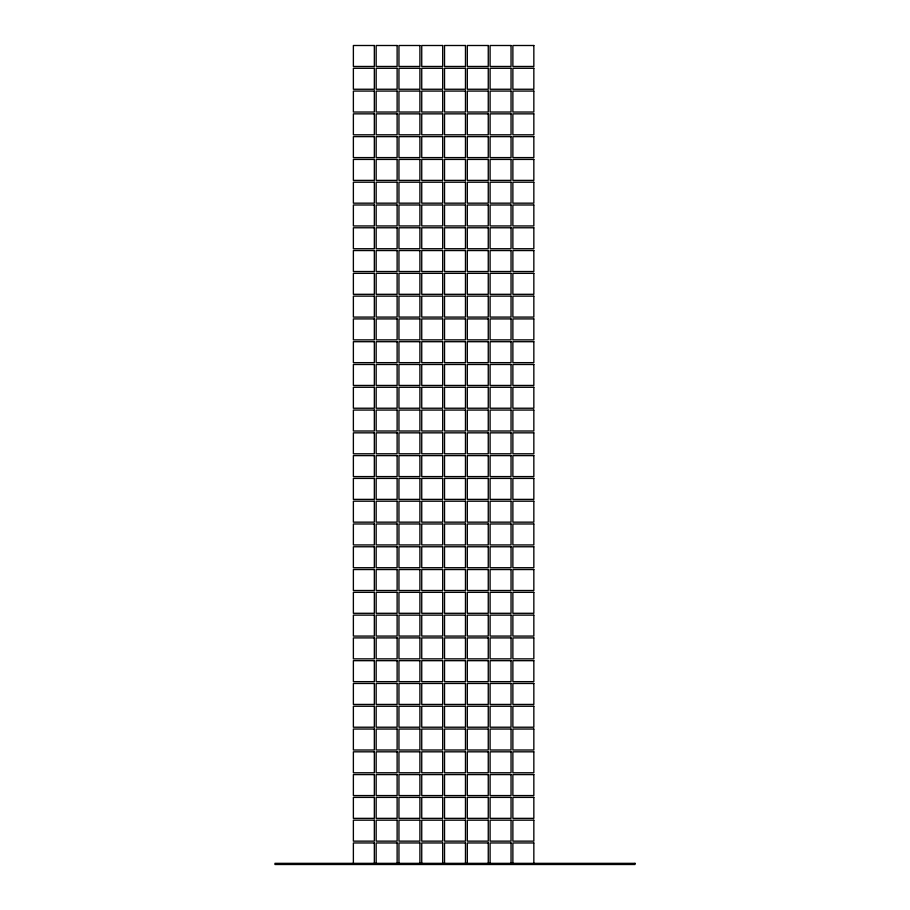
<?xml version="1.0" encoding="UTF-8"?>
<svg xmlns="http://www.w3.org/2000/svg" width="910" height="910" viewBox="0 0 910 910"><rect width="100%" height="100%" fill="white"/><g stroke="black" fill="none" stroke-linecap="round" stroke-linejoin="round"><path stroke-width="1.36" d="M374.34 45.5L353.376 45.5L353.376 66.464L374.34 66.464L374.34 45.5M397.124 45.5L376.16 45.5L376.16 66.464L397.124 66.464L397.124 45.5M419.908 45.5L398.955 45.5L398.955 66.464L419.908 66.464L419.908 45.5M442.692 45.5L421.739 45.5L421.739 66.464L442.692 66.464L442.692 45.5M465.476 45.5L444.524 45.5L444.524 66.464L465.476 66.464L465.476 45.5M488.26 45.5L467.308 45.5L467.308 66.464L488.26 66.464L488.26 45.5M511.045 45.5L490.092 45.5L490.092 66.464L511.045 66.464L511.045 45.5M533.84 45.5L512.876 45.5L512.876 66.464L533.84 66.464L533.84 45.5M374.34 68.284L353.376 68.284L353.376 89.248L374.34 89.248L374.34 68.284M397.124 68.284L376.16 68.284L376.16 89.248L397.124 89.248L397.124 68.284M419.908 68.284L398.955 68.284L398.955 89.248L419.908 89.248L419.908 68.284M442.692 68.284L421.739 68.284L421.739 89.248L442.692 89.248L442.692 68.284M465.476 68.284L444.524 68.284L444.524 89.248L465.476 89.248L465.476 68.284M488.26 68.284L467.308 68.284L467.308 89.248L488.26 89.248L488.26 68.284M511.045 68.284L490.092 68.284L490.092 89.248L511.045 89.248L511.045 68.284M533.84 68.284L512.876 68.284L512.876 89.248L533.84 89.248L533.84 68.284M374.34 91.068L353.376 91.068L353.376 112.032L374.34 112.032L374.34 91.068M397.124 91.068L376.16 91.068L376.16 112.032L397.124 112.032L397.124 91.068M419.908 91.068L398.955 91.068L398.955 112.032L419.908 112.032L419.908 91.068M442.692 91.068L421.739 91.068L421.739 112.032L442.692 112.032L442.692 91.068M465.476 91.068L444.524 91.068L444.524 112.032L465.476 112.032L465.476 91.068M488.26 91.068L467.308 91.068L467.308 112.032L488.26 112.032L488.26 91.068M511.045 91.068L490.092 91.068L490.092 112.032L511.045 112.032L511.045 91.068M533.84 91.068L512.876 91.068L512.876 112.032L533.84 112.032L533.84 91.068M374.34 113.852L353.376 113.852L353.376 134.816L374.34 134.816L374.34 113.852M397.124 113.852L376.16 113.852L376.16 134.816L397.124 134.816L397.124 113.852M419.908 113.852L398.955 113.852L398.955 134.816L419.908 134.816L419.908 113.852M442.692 113.852L421.739 113.852L421.739 134.816L442.692 134.816L442.692 113.852M465.476 113.852L444.524 113.852L444.524 134.816L465.476 134.816L465.476 113.852M488.26 113.852L467.308 113.852L467.308 134.816L488.26 134.816L488.26 113.852M511.045 113.852L490.092 113.852L490.092 134.816L511.045 134.816L511.045 113.852M533.84 113.852L512.876 113.852L512.876 134.816L533.84 134.816L533.84 113.852M374.34 136.637L353.376 136.637L353.376 157.601L374.34 157.601L374.34 136.637M397.124 136.637L376.16 136.637L376.16 157.601L397.124 157.601L397.124 136.637M419.908 136.637L398.955 136.637L398.955 157.601L419.908 157.601L419.908 136.637M442.692 136.637L421.739 136.637L421.739 157.601L442.692 157.601L442.692 136.637M465.476 136.637L444.524 136.637L444.524 157.601L465.476 157.601L465.476 136.637M488.26 136.637L467.308 136.637L467.308 157.601L488.26 157.601L488.26 136.637M511.045 136.637L490.092 136.637L490.092 157.601L511.045 157.601L511.045 136.637M533.84 136.637L512.876 136.637L512.876 157.601L533.84 157.601L533.84 136.637M374.34 159.421L353.376 159.421L353.376 180.385L374.34 180.385L374.34 159.421M397.124 159.421L376.16 159.421L376.16 180.385L397.124 180.385L397.124 159.421M419.908 159.421L398.955 159.421L398.955 180.385L419.908 180.385L419.908 159.421M442.692 159.421L421.739 159.421L421.739 180.385L442.692 180.385L442.692 159.421M465.476 159.421L444.524 159.421L444.524 180.385L465.476 180.385L465.476 159.421M488.26 159.421L467.308 159.421L467.308 180.385L488.26 180.385L488.26 159.421M511.045 159.421L490.092 159.421L490.092 180.385L511.045 180.385L511.045 159.421M533.84 159.421L512.876 159.421L512.876 180.385L533.84 180.385L533.84 159.421M374.34 182.205L353.376 182.205L353.376 203.169L374.34 203.169L374.34 182.205M397.124 182.205L376.16 182.205L376.16 203.169L397.124 203.169L397.124 182.205M419.908 182.205L398.955 182.205L398.955 203.169L419.908 203.169L419.908 182.205M442.692 182.205L421.739 182.205L421.739 203.169L442.692 203.169L442.692 182.205M465.476 182.205L444.524 182.205L444.524 203.169L465.476 203.169L465.476 182.205M488.26 182.205L467.308 182.205L467.308 203.169L488.26 203.169L488.26 182.205M511.045 182.205L490.092 182.205L490.092 203.169L511.045 203.169L511.045 182.205M533.84 182.205L512.876 182.205L512.876 203.169L533.84 203.169L533.84 182.205M374.34 204.989L353.376 204.989L353.376 225.953L374.34 225.953L374.34 204.989M397.124 204.989L376.16 204.989L376.16 225.953L397.124 225.953L397.124 204.989M419.908 204.989L398.955 204.989L398.955 225.953L419.908 225.953L419.908 204.989M442.692 204.989L421.739 204.989L421.739 225.953L442.692 225.953L442.692 204.989M465.476 204.989L444.524 204.989L444.524 225.953L465.476 225.953L465.476 204.989M488.26 204.989L467.308 204.989L467.308 225.953L488.26 225.953L488.26 204.989M511.045 204.989L490.092 204.989L490.092 225.953L511.045 225.953L511.045 204.989M533.84 204.989L512.876 204.989L512.876 225.953L533.84 225.953L533.84 204.989M374.34 227.773L353.376 227.773L353.376 248.737L374.34 248.737L374.34 227.773M397.124 227.773L376.16 227.773L376.16 248.737L397.124 248.737L397.124 227.773M419.908 227.773L398.955 227.773L398.955 248.737L419.908 248.737L419.908 227.773M442.692 227.773L421.739 227.773L421.739 248.737L442.692 248.737L442.692 227.773M465.476 227.773L444.524 227.773L444.524 248.737L465.476 248.737L465.476 227.773M488.26 227.773L467.308 227.773L467.308 248.737L488.26 248.737L488.26 227.773M511.045 227.773L490.092 227.773L490.092 248.737L511.045 248.737L511.045 227.773M533.84 227.773L512.876 227.773L512.876 248.737L533.84 248.737L533.84 227.773M374.34 250.557L353.376 250.557L353.376 271.521L374.34 271.521L374.34 250.557M397.124 250.557L376.16 250.557L376.16 271.521L397.124 271.521L397.124 250.557M419.908 250.557L398.955 250.557L398.955 271.521L419.908 271.521L419.908 250.557M442.692 250.557L421.739 250.557L421.739 271.521L442.692 271.521L442.692 250.557M465.476 250.557L444.524 250.557L444.524 271.521L465.476 271.521L465.476 250.557M488.26 250.557L467.308 250.557L467.308 271.521L488.26 271.521L488.26 250.557M511.045 250.557L490.092 250.557L490.092 271.521L511.045 271.521L511.045 250.557M533.84 250.557L512.876 250.557L512.876 271.521L533.84 271.521L533.84 250.557M374.34 273.341L353.376 273.341L353.376 294.305L374.34 294.305L374.34 273.341M397.124 273.341L376.16 273.341L376.16 294.305L397.124 294.305L397.124 273.341M419.908 273.341L398.955 273.341L398.955 294.305L419.908 294.305L419.908 273.341M442.692 273.341L421.739 273.341L421.739 294.305L442.692 294.305L442.692 273.341M465.476 273.341L444.524 273.341L444.524 294.305L465.476 294.305L465.476 273.341M488.26 273.341L467.308 273.341L467.308 294.305L488.26 294.305L488.26 273.341M511.045 273.341L490.092 273.341L490.092 294.305L511.045 294.305L511.045 273.341M533.84 273.341L512.876 273.341L512.876 294.305L533.84 294.305L533.84 273.341M374.34 296.125L353.376 296.125L353.376 317.089L374.34 317.089L374.34 296.125M397.124 296.125L376.16 296.125L376.16 317.089L397.124 317.089L397.124 296.125M419.908 296.125L398.955 296.125L398.955 317.089L419.908 317.089L419.908 296.125M442.692 296.125L421.739 296.125L421.739 317.089L442.692 317.089L442.692 296.125M465.476 296.125L444.524 296.125L444.524 317.089L465.476 317.089L465.476 296.125M488.26 296.125L467.308 296.125L467.308 317.089L488.26 317.089L488.26 296.125M511.045 296.125L490.092 296.125L490.092 317.089L511.045 317.089L511.045 296.125M533.84 296.125L512.876 296.125L512.876 317.089L533.84 317.089L533.84 296.125M374.34 318.909L353.376 318.909L353.376 339.874L374.34 339.874L374.34 318.909M397.124 318.909L376.16 318.909L376.16 339.874L397.124 339.874L397.124 318.909M419.908 318.909L398.955 318.909L398.955 339.874L419.908 339.874L419.908 318.909M442.692 318.909L421.739 318.909L421.739 339.874L442.692 339.874L442.692 318.909M465.476 318.909L444.524 318.909L444.524 339.874L465.476 339.874L465.476 318.909M488.26 318.909L467.308 318.909L467.308 339.874L488.26 339.874L488.26 318.909M511.045 318.909L490.092 318.909L490.092 339.874L511.045 339.874L511.045 318.909M533.84 318.909L512.876 318.909L512.876 339.874L533.84 339.874L533.84 318.909M374.34 341.705L353.376 341.705L353.376 362.658L374.34 362.658L374.34 341.705M397.124 341.705L376.16 341.705L376.16 362.658L397.124 362.658L397.124 341.705M419.908 341.705L398.955 341.705L398.955 362.658L419.908 362.658L419.908 341.705M442.692 341.705L421.739 341.705L421.739 362.658L442.692 362.658L442.692 341.705M465.476 341.705L444.524 341.705L444.524 362.658L465.476 362.658L465.476 341.705M488.26 341.705L467.308 341.705L467.308 362.658L488.26 362.658L488.26 341.705M511.045 341.705L490.092 341.705L490.092 362.658L511.045 362.658L511.045 341.705M533.84 341.705L512.876 341.705L512.876 362.658L533.84 362.658L533.84 341.705M374.34 364.489L353.376 364.489L353.376 385.442L374.34 385.442L374.34 364.489M397.124 364.489L376.16 364.489L376.16 385.442L397.124 385.442L397.124 364.489M419.908 364.489L398.955 364.489L398.955 385.442L419.908 385.442L419.908 364.489M442.692 364.489L421.739 364.489L421.739 385.442L442.692 385.442L442.692 364.489M465.476 364.489L444.524 364.489L444.524 385.442L465.476 385.442L465.476 364.489M488.26 364.489L467.308 364.489L467.308 385.442L488.26 385.442L488.26 364.489M511.045 364.489L490.092 364.489L490.092 385.442L511.045 385.442L511.045 364.489M533.84 364.489L512.876 364.489L512.876 385.442L533.84 385.442L533.84 364.489M374.34 387.273L353.376 387.273L353.376 408.226L374.34 408.226L374.34 387.273M397.124 387.273L376.16 387.273L376.16 408.226L397.124 408.226L397.124 387.273M419.908 387.273L398.955 387.273L398.955 408.226L419.908 408.226L419.908 387.273M442.692 387.273L421.739 387.273L421.739 408.226L442.692 408.226L442.692 387.273M465.476 387.273L444.524 387.273L444.524 408.226L465.476 408.226L465.476 387.273M488.26 387.273L467.308 387.273L467.308 408.226L488.26 408.226L488.26 387.273M511.045 387.273L490.092 387.273L490.092 408.226L511.045 408.226L511.045 387.273M533.84 387.273L512.876 387.273L512.876 408.226L533.84 408.226L533.84 387.273M374.34 410.057L353.376 410.057L353.376 431.01L374.34 431.01L374.34 410.057M397.124 410.057L376.16 410.057L376.16 431.01L397.124 431.01L397.124 410.057M419.908 410.057L398.955 410.057L398.955 431.01L419.908 431.01L419.908 410.057M442.692 410.057L421.739 410.057L421.739 431.01L442.692 431.01L442.692 410.057M465.476 410.057L444.524 410.057L444.524 431.01L465.476 431.01L465.476 410.057M488.26 410.057L467.308 410.057L467.308 431.01L488.26 431.01L488.26 410.057M511.045 410.057L490.092 410.057L490.092 431.01L511.045 431.01L511.045 410.057M533.84 410.057L512.876 410.057L512.876 431.01L533.84 431.01L533.84 410.057M374.34 432.841L353.376 432.841L353.376 453.794L374.34 453.794L374.34 432.841M397.124 432.841L376.16 432.841L376.16 453.794L397.124 453.794L397.124 432.841M419.908 432.841L398.955 432.841L398.955 453.794L419.908 453.794L419.908 432.841M442.692 432.841L421.739 432.841L421.739 453.794L442.692 453.794L442.692 432.841M465.476 432.841L444.524 432.841L444.524 453.794L465.476 453.794L465.476 432.841M488.26 432.841L467.308 432.841L467.308 453.794L488.26 453.794L488.26 432.841M511.045 432.841L490.092 432.841L490.092 453.794L511.045 453.794L511.045 432.841M533.84 432.841L512.876 432.841L512.876 453.794L533.84 453.794L533.84 432.841M374.34 455.626L353.376 455.626L353.376 476.59L374.34 476.59L374.34 455.626M397.124 455.626L376.16 455.626L376.16 476.59L397.124 476.59L397.124 455.626M419.908 455.626L398.955 455.626L398.955 476.59L419.908 476.59L419.908 455.626M442.692 455.626L421.739 455.626L421.739 476.59L442.692 476.59L442.692 455.626M465.476 455.626L444.524 455.626L444.524 476.59L465.476 476.59L465.476 455.626M488.26 455.626L467.308 455.626L467.308 476.59L488.26 476.59L488.26 455.626M511.045 455.626L490.092 455.626L490.092 476.59L511.045 476.59L511.045 455.626M533.84 455.626L512.876 455.626L512.876 476.59L533.84 476.59L533.84 455.626M374.34 478.41L353.376 478.41L353.376 499.374L374.34 499.374L374.34 478.41M397.124 478.41L376.16 478.41L376.16 499.374L397.124 499.374L397.124 478.41M419.908 478.41L398.955 478.41L398.955 499.374L419.908 499.374L419.908 478.41M442.692 478.41L421.739 478.41L421.739 499.374L442.692 499.374L442.692 478.41M465.476 478.41L444.524 478.41L444.524 499.374L465.476 499.374L465.476 478.41M488.26 478.41L467.308 478.41L467.308 499.374L488.26 499.374L488.26 478.41M511.045 478.41L490.092 478.41L490.092 499.374L511.045 499.374L511.045 478.41M533.84 478.41L512.876 478.41L512.876 499.374L533.84 499.374L533.84 478.41M374.34 501.194L353.376 501.194L353.376 522.158L374.34 522.158L374.34 501.194M397.124 501.194L376.16 501.194L376.16 522.158L397.124 522.158L397.124 501.194M419.908 501.194L398.955 501.194L398.955 522.158L419.908 522.158L419.908 501.194M442.692 501.194L421.739 501.194L421.739 522.158L442.692 522.158L442.692 501.194M465.476 501.194L444.524 501.194L444.524 522.158L465.476 522.158L465.476 501.194M488.26 501.194L467.308 501.194L467.308 522.158L488.26 522.158L488.26 501.194M511.045 501.194L490.092 501.194L490.092 522.158L511.045 522.158L511.045 501.194M533.84 501.194L512.876 501.194L512.876 522.158L533.84 522.158L533.84 501.194M374.34 523.978L353.376 523.978L353.376 544.942L374.34 544.942L374.34 523.978M397.124 523.978L376.16 523.978L376.16 544.942L397.124 544.942L397.124 523.978M419.908 523.978L398.955 523.978L398.955 544.942L419.908 544.942L419.908 523.978M442.692 523.978L421.739 523.978L421.739 544.942L442.692 544.942L442.692 523.978M465.476 523.978L444.524 523.978L444.524 544.942L465.476 544.942L465.476 523.978M488.26 523.978L467.308 523.978L467.308 544.942L488.26 544.942L488.26 523.978M511.045 523.978L490.092 523.978L490.092 544.942L511.045 544.942L511.045 523.978M533.84 523.978L512.876 523.978L512.876 544.942L533.84 544.942L533.84 523.978M374.34 546.762L353.376 546.762L353.376 567.726L374.34 567.726L374.34 546.762M397.124 546.762L376.16 546.762L376.16 567.726L397.124 567.726L397.124 546.762M419.908 546.762L398.955 546.762L398.955 567.726L419.908 567.726L419.908 546.762M442.692 546.762L421.739 546.762L421.739 567.726L442.692 567.726L442.692 546.762M465.476 546.762L444.524 546.762L444.524 567.726L465.476 567.726L465.476 546.762M488.26 546.762L467.308 546.762L467.308 567.726L488.26 567.726L488.26 546.762M511.045 546.762L490.092 546.762L490.092 567.726L511.045 567.726L511.045 546.762M533.84 546.762L512.876 546.762L512.876 567.726L533.84 567.726L533.84 546.762M374.34 569.546L353.376 569.546L353.376 590.51L374.34 590.51L374.34 569.546M397.124 569.546L376.16 569.546L376.16 590.51L397.124 590.51L397.124 569.546M419.908 569.546L398.955 569.546L398.955 590.51L419.908 590.51L419.908 569.546M442.692 569.546L421.739 569.546L421.739 590.51L442.692 590.51L442.692 569.546M465.476 569.546L444.524 569.546L444.524 590.51L465.476 590.51L465.476 569.546M488.26 569.546L467.308 569.546L467.308 590.51L488.26 590.51L488.26 569.546M511.045 569.546L490.092 569.546L490.092 590.51L511.045 590.51L511.045 569.546M533.84 569.546L512.876 569.546L512.876 590.51L533.84 590.51L533.84 569.546M374.34 592.33L353.376 592.33L353.376 613.294L374.34 613.294L374.34 592.33M397.124 592.33L376.16 592.33L376.16 613.294L397.124 613.294L397.124 592.33M419.908 592.33L398.955 592.33L398.955 613.294L419.908 613.294L419.908 592.33M442.692 592.33L421.739 592.33L421.739 613.294L442.692 613.294L442.692 592.33M465.476 592.33L444.524 592.33L444.524 613.294L465.476 613.294L465.476 592.33M488.26 592.33L467.308 592.33L467.308 613.294L488.26 613.294L488.26 592.33M511.045 592.33L490.092 592.33L490.092 613.294L511.045 613.294L511.045 592.33M533.84 592.33L512.876 592.33L512.876 613.294L533.84 613.294L533.84 592.33M374.34 615.115L353.376 615.115L353.376 636.079L374.34 636.079L374.34 615.115M397.124 615.115L376.16 615.115L376.16 636.079L397.124 636.079L397.124 615.115M419.908 615.115L398.955 615.115L398.955 636.079L419.908 636.079L419.908 615.115M442.692 615.115L421.739 615.115L421.739 636.079L442.692 636.079L442.692 615.115M465.476 615.115L444.524 615.115L444.524 636.079L465.476 636.079L465.476 615.115M488.26 615.115L467.308 615.115L467.308 636.079L488.26 636.079L488.26 615.115M511.045 615.115L490.092 615.115L490.092 636.079L511.045 636.079L511.045 615.115M533.84 615.115L512.876 615.115L512.876 636.079L533.84 636.079L533.84 615.115M374.34 637.899L353.376 637.899L353.376 658.863L374.34 658.863L374.34 637.899M397.124 637.899L376.16 637.899L376.16 658.863L397.124 658.863L397.124 637.899M419.908 637.899L398.955 637.899L398.955 658.863L419.908 658.863L419.908 637.899M442.692 637.899L421.739 637.899L421.739 658.863L442.692 658.863L442.692 637.899M465.476 637.899L444.524 637.899L444.524 658.863L465.476 658.863L465.476 637.899M488.26 637.899L467.308 637.899L467.308 658.863L488.26 658.863L488.26 637.899M511.045 637.899L490.092 637.899L490.092 658.863L511.045 658.863L511.045 637.899M533.84 637.899L512.876 637.899L512.876 658.863L533.84 658.863L533.84 637.899M374.34 660.683L353.376 660.683L353.376 681.647L374.34 681.647L374.34 660.683M397.124 660.683L376.16 660.683L376.16 681.647L397.124 681.647L397.124 660.683M419.908 660.683L398.955 660.683L398.955 681.647L419.908 681.647L419.908 660.683M442.692 660.683L421.739 660.683L421.739 681.647L442.692 681.647L442.692 660.683M465.476 660.683L444.524 660.683L444.524 681.647L465.476 681.647L465.476 660.683M488.26 660.683L467.308 660.683L467.308 681.647L488.26 681.647L488.26 660.683M511.045 660.683L490.092 660.683L490.092 681.647L511.045 681.647L511.045 660.683M533.84 660.683L512.876 660.683L512.876 681.647L533.84 681.647L533.84 660.683M374.34 683.467L353.376 683.467L353.376 704.431L374.34 704.431L374.34 683.467M397.124 683.467L376.16 683.467L376.16 704.431L397.124 704.431L397.124 683.467M419.908 683.467L398.955 683.467L398.955 704.431L419.908 704.431L419.908 683.467M442.692 683.467L421.739 683.467L421.739 704.431L442.692 704.431L442.692 683.467M465.476 683.467L444.524 683.467L444.524 704.431L465.476 704.431L465.476 683.467M488.26 683.467L467.308 683.467L467.308 704.431L488.26 704.431L488.26 683.467M511.045 683.467L490.092 683.467L490.092 704.431L511.045 704.431L511.045 683.467M533.84 683.467L512.876 683.467L512.876 704.431L533.84 704.431L533.84 683.467M374.34 706.251L353.376 706.251L353.376 727.215L374.34 727.215L374.34 706.251M397.124 706.251L376.16 706.251L376.16 727.215L397.124 727.215L397.124 706.251M419.908 706.251L398.955 706.251L398.955 727.215L419.908 727.215L419.908 706.251M442.692 706.251L421.739 706.251L421.739 727.215L442.692 727.215L442.692 706.251M465.476 706.251L444.524 706.251L444.524 727.215L465.476 727.215L465.476 706.251M488.26 706.251L467.308 706.251L467.308 727.215L488.26 727.215L488.26 706.251M511.045 706.251L490.092 706.251L490.092 727.215L511.045 727.215L511.045 706.251M533.84 706.251L512.876 706.251L512.876 727.215L533.84 727.215L533.84 706.251M374.34 729.035L353.376 729.035L353.376 749.999L374.34 749.999L374.34 729.035M397.124 729.035L376.16 729.035L376.16 749.999L397.124 749.999L397.124 729.035M419.908 729.035L398.955 729.035L398.955 749.999L419.908 749.999L419.908 729.035M442.692 729.035L421.739 729.035L421.739 749.999L442.692 749.999L442.692 729.035M465.476 729.035L444.524 729.035L444.524 749.999L465.476 749.999L465.476 729.035M488.26 729.035L467.308 729.035L467.308 749.999L488.26 749.999L488.26 729.035M511.045 729.035L490.092 729.035L490.092 749.999L511.045 749.999L511.045 729.035M533.84 729.035L512.876 729.035L512.876 749.999L533.84 749.999L533.84 729.035M374.34 751.819L353.376 751.819L353.376 772.783L374.34 772.783L374.34 751.819M397.124 751.819L376.16 751.819L376.16 772.783L397.124 772.783L397.124 751.819M419.908 751.819L398.955 751.819L398.955 772.783L419.908 772.783L419.908 751.819M442.692 751.819L421.739 751.819L421.739 772.783L442.692 772.783L442.692 751.819M465.476 751.819L444.524 751.819L444.524 772.783L465.476 772.783L465.476 751.819M488.26 751.819L467.308 751.819L467.308 772.783L488.26 772.783L488.26 751.819M511.045 751.819L490.092 751.819L490.092 772.783L511.045 772.783L511.045 751.819M533.84 751.819L512.876 751.819L512.876 772.783L533.84 772.783L533.84 751.819M374.34 774.603L353.376 774.603L353.376 795.567L374.34 795.567L374.34 774.603M397.124 774.603L376.16 774.603L376.16 795.567L397.124 795.567L397.124 774.603M419.908 774.603L398.955 774.603L398.955 795.567L419.908 795.567L419.908 774.603M442.692 774.603L421.739 774.603L421.739 795.567L442.692 795.567L442.692 774.603M465.476 774.603L444.524 774.603L444.524 795.567L465.476 795.567L465.476 774.603M488.26 774.603L467.308 774.603L467.308 795.567L488.26 795.567L488.26 774.603M511.045 774.603L490.092 774.603L490.092 795.567L511.045 795.567L511.045 774.603M533.84 774.603L512.876 774.603L512.876 795.567L533.84 795.567L533.84 774.603M374.34 797.387L353.376 797.387L353.376 818.352L374.34 818.352L374.34 797.387M397.124 797.387L376.16 797.387L376.16 818.352L397.124 818.352L397.124 797.387M419.908 797.387L398.955 797.387L398.955 818.352L419.908 818.352L419.908 797.387M442.692 797.387L421.739 797.387L421.739 818.352L442.692 818.352L442.692 797.387M465.476 797.387L444.524 797.387L444.524 818.352L465.476 818.352L465.476 797.387M488.26 797.387L467.308 797.387L467.308 818.352L488.26 818.352L488.26 797.387M511.045 797.387L490.092 797.387L490.092 818.352L511.045 818.352L511.045 797.387M533.84 797.387L512.876 797.387L512.876 818.352L533.84 818.352L533.84 797.387M374.34 820.172L353.376 820.172L353.376 841.136L374.34 841.136L374.34 820.172M397.124 820.172L376.16 820.172L376.16 841.136L397.124 841.136L397.124 820.172M419.908 820.172L398.955 820.172L398.955 841.136L419.908 841.136L419.908 820.172M442.692 820.172L421.739 820.172L421.739 841.136L442.692 841.136L442.692 820.172M465.476 820.172L444.524 820.172L444.524 841.136L465.476 841.136L465.476 820.172M488.26 820.172L467.308 820.172L467.308 841.136L488.26 841.136L488.26 820.172M511.045 820.172L490.092 820.172L490.092 841.136L511.045 841.136L511.045 820.172M533.84 820.172L512.876 820.172L512.876 841.136L533.84 841.136L533.84 820.172M374.34 842.956L353.376 842.956L353.376 863.92L374.34 863.92L374.34 842.956M397.124 842.956L376.16 842.956L376.16 863.92L397.124 863.92L397.124 842.956M419.908 842.956L398.955 842.956L398.955 863.92L419.908 863.92L419.908 842.956M442.692 842.956L421.739 842.956L421.739 863.92L442.692 863.92L442.692 842.956M465.476 842.956L444.524 842.956L444.524 863.92L465.476 863.92L465.476 842.956M488.26 842.956L467.308 842.956L467.308 863.92L488.26 863.92L488.26 842.956M511.045 842.956L490.092 842.956L490.092 863.92L511.045 863.92L511.045 842.956M533.84 842.956L512.876 842.956L512.876 863.92L533.84 863.92L533.84 842.956M635.043 863.34L274.957 863.34L274.957 864.5L635.043 864.5L635.043 863.34"/></g></svg>
